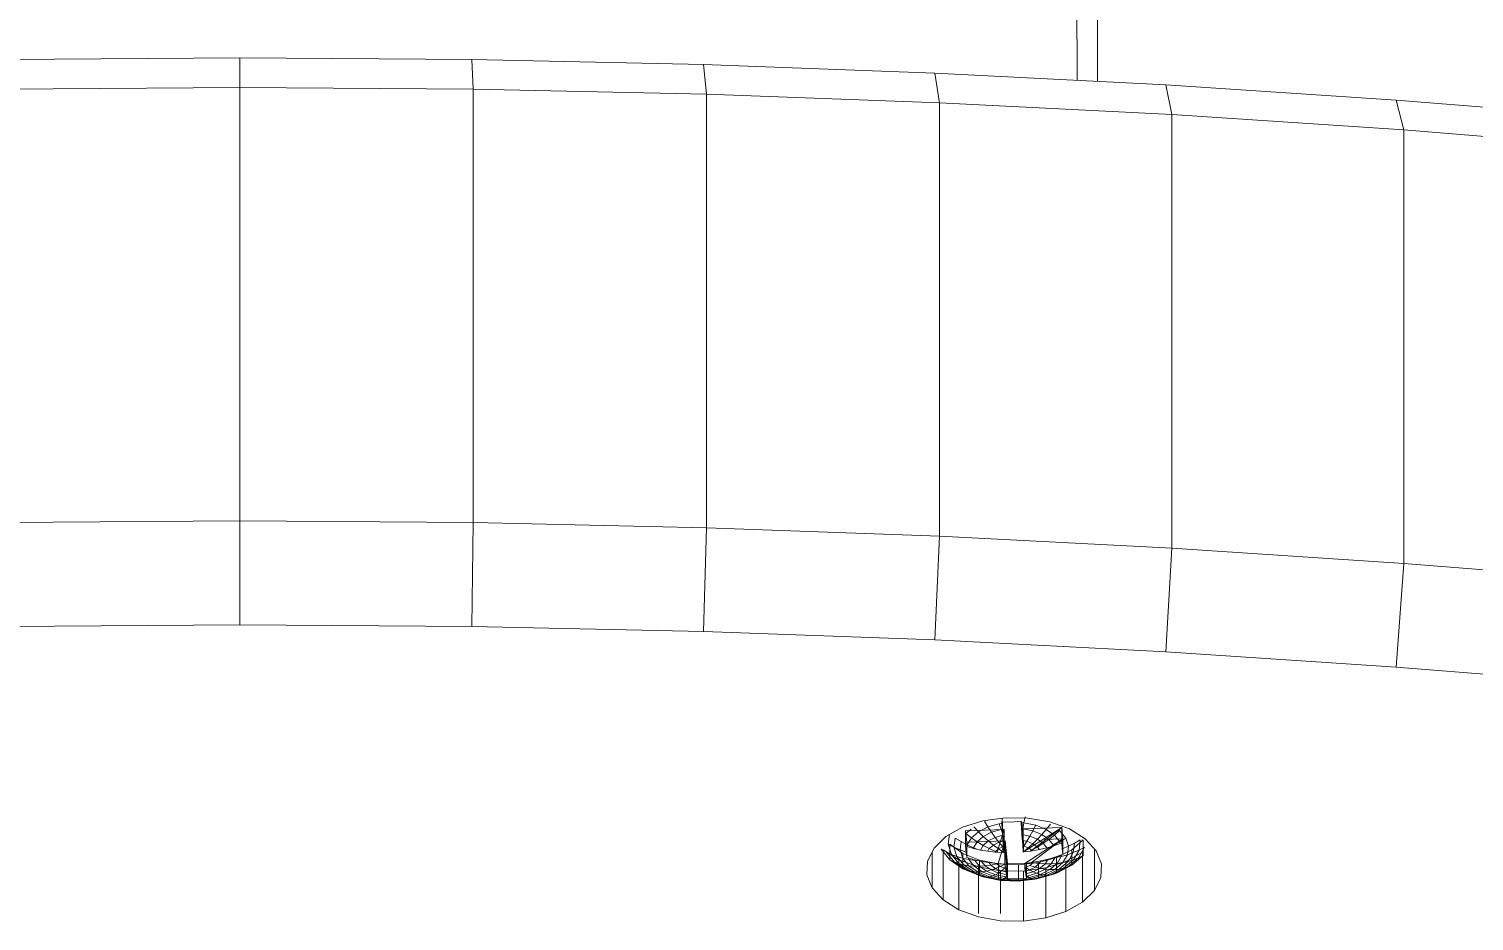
# Model space of a CAD drawing. Header units: inches. Extents: x -827 to 154, y -802 to 207.
# Drawn here: x -510.89 to -508.338, y -206.124 to -204.55 of the extents above; entities that cross this region are included whole.
import ezdxf

# ---------------------------------------------------------------- set-up
doc = ezdxf.new("R2010")
doc.units = ezdxf.units.IN
doc.header["$MEASUREMENT"] = 0
doc.layers.add('Layer0', color=7, linetype='Continuous', lineweight=9)
doc.layers.add('Miter_Saw_Station_skp', color=8, linetype='Continuous', lineweight=9)

# ---------------------------------------------------------------- blocks, each defined once
blk = doc.blocks.new('Miter_Saw_Station_skp_153-V29-Level 1')
at = {"layer": 'Layer0'}
for p, q in [((1.07, 1.5267), (1.0885, 1.5428)), ((1.0885, 1.5428), (1.07, 1.5267)), ((1.0731, 1.5372), (1.1021, 1.552)), ((1.0731, 1.5372), (1.1021, 1.552)), ((1.0968, 1.5445), (1.0799, 1.5298)), ((1.0799, 1.5298), (1.0968, 1.5445)), ((1.0806, 1.5404), (1.1076, 1.5542)), ((1.1076, 1.5542), (1.0806, 1.5404)), ((1.0806, 1.5404), (1.0885, 1.5428)), ((1.0885, 1.5428), (1.0806, 1.5404)), ((1.1135, 1.5555), (1.0885, 1.5428)), ((1.0885, 1.5428), (1.1135, 1.5555)), ((1.0968, 1.5445), (1.0885, 1.5428)), ((1.0885, 1.5428), (1.0968, 1.5445)), ((1.0903, 1.5321), (1.1055, 1.5453)), ((1.1055, 1.5453), (1.0903, 1.5321)), ((1.0968, 1.5445), (1.1196, 1.556)), ((1.1196, 1.556), (1.0968, 1.5445)), ((1.0968, 1.5445), (1.1055, 1.5453)), ((1.1055, 1.5453), (1.0968, 1.5445)), ((1.1145, 1.5454), (1.1011, 1.5337)), ((1.1011, 1.5337), (1.1145, 1.5454)), ((1.1021, 1.552), (1.1366, 1.5619)), ((1.1021, 1.552), (1.1366, 1.5619)), ((1.1076, 1.5542), (1.1021, 1.552)), ((1.1021, 1.552), (1.1076, 1.5542)), ((1.1021, 1.552), (1.1021, 1.5224)), ((1.1021, 1.5224), (1.1021, 1.552)), ((1.1259, 1.5557), (1.1055, 1.5453)), ((1.1055, 1.5453), (1.1259, 1.5557)), ((1.1145, 1.5454), (1.1055, 1.5453)), ((1.1055, 1.5453), (1.1145, 1.5454)), ((1.1076, 1.5542), (1.1398, 1.5634)), ((1.1398, 1.5634), (1.1076, 1.5542)), ((1.1076, 1.5542), (1.1135, 1.5555)), ((1.1135, 1.5555), (1.1076, 1.5542)), ((1.1121, 1.5345), (1.1237, 1.5446)), ((1.1237, 1.5446), (1.1121, 1.5345)), ((1.1431, 1.564), (1.1135, 1.5555)), ((1.1135, 1.5555), (1.1431, 1.564)), ((1.1135, 1.5555), (1.1196, 1.556)), ((1.1196, 1.556), (1.1135, 1.5555)), ((1.1325, 1.5546), (1.1145, 1.5454)), ((1.1145, 1.5454), (1.1325, 1.5546)), ((1.1237, 1.5446), (1.1145, 1.5454)), ((1.1145, 1.5454), (1.1237, 1.5446)), ((1.1466, 1.5638), (1.1196, 1.556)), ((1.1196, 1.556), (1.1466, 1.5638)), ((1.1259, 1.5557), (1.1196, 1.556)), ((1.1196, 1.556), (1.1259, 1.5557)), ((1.1332, 1.5431), (1.1235, 1.5346)), ((1.1235, 1.5346), (1.1332, 1.5431)), ((1.1237, 1.5446), (1.1393, 1.5526)), ((1.1393, 1.5526), (1.1237, 1.5446)), ((1.1332, 1.5431), (1.1237, 1.5446)), ((1.1237, 1.5446), (1.1332, 1.5431)), ((1.1259, 1.5557), (1.1502, 1.5627)), ((1.1502, 1.5627), (1.1259, 1.5557)), ((1.1259, 1.5557), (1.1325, 1.5546)), ((1.1325, 1.5546), (1.1259, 1.5557)), ((1.1325, 1.5546), (1.154, 1.5607)), ((1.154, 1.5607), (1.1325, 1.5546)), ((1.1325, 1.5546), (1.1393, 1.5526)), ((1.1393, 1.5526), (1.1325, 1.5546)), ((1.1463, 1.5497), (1.1332, 1.5431)), ((1.1332, 1.5431), (1.1463, 1.5497)), ((1.1429, 1.5407), (1.1332, 1.5431)), ((1.1332, 1.5431), (1.1429, 1.5407)), ((1.1366, 1.5619), (1.1743, 1.5661)), ((1.1366, 1.5619), (1.1743, 1.5661)), ((1.1366, 1.5619), (1.1398, 1.5634)), ((1.1398, 1.5634), (1.1366, 1.5619)), ((1.1366, 1.5323), (1.1366, 1.5619)), ((1.1366, 1.5619), (1.1366, 1.5323)), ((1.1579, 1.5579), (1.1393, 1.5526)), ((1.1393, 1.5526), (1.1579, 1.5579)), ((1.1463, 1.5497), (1.1393, 1.5526)), ((1.1393, 1.5526), (1.1463, 1.5497)), ((1.1748, 1.5673), (1.1398, 1.5634)), ((1.1398, 1.5634), (1.1748, 1.5673)), ((1.1431, 1.564), (1.1398, 1.5634)), ((1.1398, 1.5634), (1.1431, 1.564)), ((1.1429, 1.5407), (1.1534, 1.5461)), ((1.1534, 1.5461), (1.1429, 1.5407)), ((1.1431, 1.564), (1.1754, 1.5676)), ((1.1754, 1.5676), (1.1431, 1.564)), ((1.1431, 1.564), (1.1466, 1.5638)), ((1.1466, 1.5638), (1.1431, 1.564)), ((1.1463, 1.5497), (1.1607, 1.5538)), ((1.1607, 1.5538), (1.1463, 1.5497)), ((1.1463, 1.5497), (1.1534, 1.5461)), ((1.1534, 1.5461), (1.1463, 1.5497)), ((1.1466, 1.5638), (1.1761, 1.5671)), ((1.1761, 1.5671), (1.1466, 1.5638)), ((1.1466, 1.5638), (1.1502, 1.5627)), ((1.1502, 1.5627), (1.1466, 1.5638)), ((1.1767, 1.5656), (1.1502, 1.5627)), ((1.1502, 1.5627), (1.1767, 1.5656)), ((1.154, 1.5607), (1.1502, 1.5627)), ((1.1502, 1.5627), (1.154, 1.5607)), ((1.1527, 1.5376), (1.1606, 1.5417)), ((1.1606, 1.5417), (1.1527, 1.5376)), ((1.1615, 1.5484), (1.1534, 1.5461)), ((1.1534, 1.5461), (1.1615, 1.5484)), ((1.1534, 1.5461), (1.1606, 1.5417)), ((1.1606, 1.5417), (1.1534, 1.5461)), ((1.154, 1.5607), (1.1592, 1.5613)), ((1.1592, 1.5613), (1.154, 1.5607)), ((1.154, 1.5607), (1.1579, 1.5579)), ((1.1579, 1.5579), (1.154, 1.5607)), ((1.1599, 1.5581), (1.1579, 1.5579)), ((1.1599, 1.5581), (1.1579, 1.5579)), ((1.1604, 1.5555), (1.1579, 1.5579)), ((1.1604, 1.5555), (1.1579, 1.5579)), ((1.1774, 1.5634), (1.1591, 1.5618)), ((1.1591, 1.5618), (1.1774, 1.5634)), ((1.1591, 1.533), (1.1591, 1.5618)), ((1.1591, 1.533), (1.1591, 1.5618)), ((1.1591, 1.5618), (1.1592, 1.5613)), ((1.1592, 1.5613), (1.1591, 1.5618)), ((1.1626, 1.5338), (1.1591, 1.5618)), ((1.1599, 1.5581), (1.1592, 1.5613)), ((1.1592, 1.5613), (1.1599, 1.5581)), ((1.1626, 1.5338), (1.1592, 1.5613)), ((1.1599, 1.5581), (1.1604, 1.5555)), ((1.1599, 1.5581), (1.1604, 1.5555)), ((1.1626, 1.5338), (1.1599, 1.5581)), ((1.1604, 1.5555), (1.1607, 1.5538)), ((1.1607, 1.5538), (1.1604, 1.5555)), ((1.1626, 1.5338), (1.1604, 1.5555)), ((1.1623, 1.5421), (1.1606, 1.5417)), ((1.1623, 1.5421), (1.1606, 1.5417)), ((1.1625, 1.5403), (1.1606, 1.5417)), ((1.1625, 1.5403), (1.1606, 1.5417)), ((1.1607, 1.5538), (1.1615, 1.5484)), ((1.1615, 1.5484), (1.1607, 1.5538)), ((1.1626, 1.5338), (1.1607, 1.5538)), ((1.1615, 1.5484), (1.1623, 1.5421)), ((1.1623, 1.5421), (1.1615, 1.5484)), ((1.1626, 1.5338), (1.1615, 1.5484)), ((1.1623, 1.5421), (1.1625, 1.5403)), ((1.1623, 1.5421), (1.1625, 1.5403)), ((1.1626, 1.5338), (1.1623, 1.5421)), ((1.1748, 1.5673), (1.1743, 1.5661)), ((1.1748, 1.5673), (1.1743, 1.5661)), ((1.2125, 1.5644), (1.1743, 1.5661)), ((1.1743, 1.5661), (1.2125, 1.5644)), ((1.1743, 1.5661), (1.1743, 1.5365)), ((1.1743, 1.5365), (1.1743, 1.5661)), ((1.1754, 1.5676), (1.1748, 1.5673)), ((1.1754, 1.5676), (1.1748, 1.5673)), ((1.1748, 1.5673), (1.2104, 1.5657)), ((1.2104, 1.5657), (1.1748, 1.5673)), ((1.1754, 1.5676), (1.2083, 1.5662)), ((1.1761, 1.5671), (1.1754, 1.5676)), ((1.1761, 1.5671), (1.1754, 1.5676)), ((1.2083, 1.5662), (1.1754, 1.5676)), ((1.1767, 1.5656), (1.1761, 1.5671)), ((1.1761, 1.5671), (1.206, 1.5658)), ((1.1767, 1.5656), (1.1761, 1.5671)), ((1.206, 1.5658), (1.1761, 1.5671)), ((1.1767, 1.5656), (1.1774, 1.5634)), ((1.1767, 1.5656), (1.2036, 1.5645)), ((1.1774, 1.5634), (1.1767, 1.5656)), ((1.1767, 1.5656), (1.2036, 1.5645)), ((1.1957, 1.563), (1.1774, 1.5634)), ((1.1957, 1.563), (1.1774, 1.5634)), ((1.1957, 1.563), (1.1957, 1.5342)), ((1.1957, 1.563), (1.1957, 1.5342)), ((1.1957, 1.563), (1.1959, 1.5625)), ((1.1957, 1.563), (1.1959, 1.5625)), ((1.1957, 1.563), (1.1999, 1.4909)), ((1.1957, 1.563), (1.2004, 1.535)), ((1.1966, 1.5593), (1.1959, 1.5625)), ((1.2012, 1.5623), (1.1959, 1.5625)), ((1.1959, 1.5625), (1.1966, 1.5593)), ((1.1959, 1.5625), (1.2012, 1.5623)), ((1.2004, 1.535), (1.1959, 1.5625)), ((1.1966, 1.5593), (1.1987, 1.5592)), ((1.1966, 1.5593), (1.197, 1.5568)), ((1.1966, 1.5593), (1.1987, 1.5592)), ((1.1966, 1.5593), (1.197, 1.5568)), ((1.2004, 1.535), (1.1966, 1.5593)), ((1.197, 1.5568), (1.1987, 1.5592)), ((1.1987, 1.5592), (1.197, 1.5568)), ((1.197, 1.5568), (1.1973, 1.5551)), ((1.1973, 1.5551), (1.197, 1.5568)), ((1.2004, 1.535), (1.197, 1.5568)), ((1.1973, 1.5551), (1.1981, 1.5496)), ((1.1981, 1.5496), (1.1973, 1.5551)), ((1.2124, 1.552), (1.1973, 1.5551)), ((1.1973, 1.5551), (1.2124, 1.552)), ((1.2004, 1.535), (1.1973, 1.5551)), ((1.1981, 1.5496), (1.1989, 1.5434)), ((1.1981, 1.5496), (1.2066, 1.5479)), ((1.1989, 1.5434), (1.1981, 1.5496)), ((1.2066, 1.5479), (1.1981, 1.5496)), ((1.2004, 1.535), (1.1981, 1.5496)), ((1.2012, 1.5623), (1.1987, 1.5592)), ((1.1987, 1.5592), (1.2012, 1.5623)), ((1.2181, 1.5552), (1.1987, 1.5592)), ((1.1987, 1.5592), (1.2181, 1.5552)), ((1.1989, 1.5434), (1.1991, 1.5416)), ((1.1989, 1.5434), (1.2007, 1.543)), ((1.1989, 1.5434), (1.1991, 1.5416)), ((1.1989, 1.5434), (1.2007, 1.543)), ((1.2004, 1.535), (1.1989, 1.5434)), ((1.1991, 1.5416), (1.2007, 1.543)), ((1.2007, 1.543), (1.1991, 1.5416)), ((1.2004, 1.535), (1.1991, 1.5416)), ((1.1991, 1.5416), (1.2004, 1.535)), ((1.2066, 1.5479), (1.2007, 1.543)), ((1.2007, 1.543), (1.2066, 1.5479)), ((1.2093, 1.5395), (1.2007, 1.543)), ((1.2007, 1.543), (1.2093, 1.5395)), ((1.2012, 1.5623), (1.2036, 1.5645)), ((1.2036, 1.5645), (1.2012, 1.5623)), ((1.2012, 1.5623), (1.2237, 1.5576)), ((1.2237, 1.5576), (1.2012, 1.5623)), ((1.2036, 1.5645), (1.206, 1.5658)), ((1.206, 1.5658), (1.2036, 1.5645)), ((1.2036, 1.5645), (1.2291, 1.5592)), ((1.2291, 1.5592), (1.2036, 1.5645)), ((1.206, 1.5658), (1.2083, 1.5662)), ((1.2083, 1.5662), (1.206, 1.5658)), ((1.2343, 1.5599), (1.206, 1.5658)), ((1.206, 1.5658), (1.2343, 1.5599)), ((1.2124, 1.552), (1.2066, 1.5479)), ((1.2066, 1.5479), (1.2124, 1.552)), ((1.2181, 1.5433), (1.2066, 1.5479)), ((1.2066, 1.5479), (1.2181, 1.5433)), ((1.2104, 1.5657), (1.2083, 1.5662)), ((1.2083, 1.5662), (1.2394, 1.5598)), ((1.2083, 1.5662), (1.2104, 1.5657)), ((1.2394, 1.5598), (1.2083, 1.5662)), ((1.2093, 1.5395), (1.2181, 1.5433)), ((1.2181, 1.5433), (1.2093, 1.5395)), ((1.2125, 1.5644), (1.2104, 1.5657)), ((1.2441, 1.5588), (1.2104, 1.5657)), ((1.2104, 1.5657), (1.2441, 1.5588)), ((1.2104, 1.5657), (1.2125, 1.5644)), ((1.2181, 1.5552), (1.2124, 1.552)), ((1.2124, 1.552), (1.2181, 1.5552)), ((1.2124, 1.552), (1.2267, 1.5462)), ((1.2267, 1.5462), (1.2124, 1.552)), ((1.2487, 1.5569), (1.2125, 1.5644)), ((1.2125, 1.5348), (1.2125, 1.5644)), ((1.2125, 1.5644), (1.2487, 1.5569)), ((1.2125, 1.5644), (1.2125, 1.5348)), ((1.2181, 1.5552), (1.2237, 1.5576)), ((1.2237, 1.5576), (1.2181, 1.5552)), ((1.2181, 1.5552), (1.2352, 1.5483)), ((1.2352, 1.5483), (1.2181, 1.5552)), ((1.2181, 1.5433), (1.2267, 1.5462)), ((1.2267, 1.5462), (1.2181, 1.5433)), ((1.2181, 1.5433), (1.2271, 1.537)), ((1.2271, 1.537), (1.2181, 1.5433)), ((1.2237, 1.5576), (1.2291, 1.5592)), ((1.2291, 1.5592), (1.2237, 1.5576)), ((1.2237, 1.5576), (1.2434, 1.5497)), ((1.2434, 1.5497), (1.2237, 1.5576)), ((1.2267, 1.5462), (1.2352, 1.5483)), ((1.2352, 1.5483), (1.2267, 1.5462)), ((1.2267, 1.5462), (1.238, 1.5385)), ((1.238, 1.5385), (1.2267, 1.5462)), ((1.2343, 1.5599), (1.2291, 1.5592)), ((1.2291, 1.5592), (1.2343, 1.5599)), ((1.2514, 1.5502), (1.2291, 1.5592)), ((1.2291, 1.5592), (1.2514, 1.5502)), ((1.2343, 1.5599), (1.2591, 1.5499)), ((1.2343, 1.5599), (1.2394, 1.5598)), ((1.2394, 1.5598), (1.2343, 1.5599)), ((1.2591, 1.5499), (1.2343, 1.5599)), ((1.2434, 1.5497), (1.2352, 1.5483)), ((1.2352, 1.5483), (1.2434, 1.5497)), ((1.2352, 1.5483), (1.2486, 1.5391)), ((1.2486, 1.5391), (1.2352, 1.5483)), ((1.2394, 1.5598), (1.2666, 1.5488)), ((1.2394, 1.5598), (1.2441, 1.5588)), ((1.2666, 1.5488), (1.2394, 1.5598)), ((1.2441, 1.5588), (1.2394, 1.5598)), ((1.2514, 1.5502), (1.2434, 1.5497)), ((1.2434, 1.5497), (1.2514, 1.5502)), ((1.259, 1.539), (1.2434, 1.5497)), ((1.2434, 1.5497), (1.259, 1.539)), ((1.2736, 1.5469), (1.2441, 1.5588)), ((1.2441, 1.5588), (1.2736, 1.5469)), ((1.2441, 1.5588), (1.2487, 1.5569)), ((1.2487, 1.5569), (1.2441, 1.5588)), ((1.2803, 1.5442), (1.2487, 1.5569)), ((1.2487, 1.5569), (1.2803, 1.5442)), ((1.2487, 1.5569), (1.2487, 1.5273)), ((1.2487, 1.5273), (1.2487, 1.5569)), ((1.2514, 1.5502), (1.269, 1.5381)), ((1.2514, 1.5502), (1.2591, 1.5499)), ((1.269, 1.5381), (1.2514, 1.5502)), ((1.2591, 1.5499), (1.2514, 1.5502)), ((1.2666, 1.5488), (1.2591, 1.5499)), ((1.2787, 1.5365), (1.2591, 1.5499)), ((1.2591, 1.5499), (1.2787, 1.5365)), ((1.2591, 1.5499), (1.2666, 1.5488)), ((1.2736, 1.5469), (1.2666, 1.5488)), ((1.2666, 1.5488), (1.2881, 1.5341)), ((1.2666, 1.5488), (1.2736, 1.5469)), ((1.2881, 1.5341), (1.2666, 1.5488)), ((1.2803, 1.5442), (1.2736, 1.5469)), ((1.2969, 1.5309), (1.2736, 1.5469)), ((1.2736, 1.5469), (1.2969, 1.5309)), ((1.2736, 1.5469), (1.2803, 1.5442)), ((1.3053, 1.527), (1.2803, 1.5442)), ((1.2803, 1.5146), (1.2803, 1.5442)), ((1.3053, 1.527), (1.2803, 1.5442)), ((1.2803, 1.5146), (1.2803, 1.5442)), ((1.0488, 1.503), (1.0605, 1.523)), ((1.0605, 1.523), (1.0488, 1.503)), ((1.0515, 1.5185), (1.0731, 1.5372)), ((1.0731, 1.5372), (1.0515, 1.5185)), ((1.0515, 1.5185), (1.0605, 1.523)), ((1.0605, 1.523), (1.0515, 1.5185)), ((1.0515, 1.4889), (1.0515, 1.5185)), ((1.0515, 1.5185), (1.0515, 1.4889)), ((1.0592, 1.5084), (1.07, 1.5267)), ((1.07, 1.5267), (1.0592, 1.5084)), ((1.0806, 1.5404), (1.0605, 1.523)), ((1.0605, 1.523), (1.0806, 1.5404)), ((1.0605, 1.523), (1.07, 1.5267)), ((1.07, 1.5267), (1.0605, 1.523)), ((1.0799, 1.5298), (1.07, 1.5267)), ((1.07, 1.5267), (1.0799, 1.5298)), ((1.0799, 1.5298), (1.0701, 1.513)), ((1.0701, 1.513), (1.0799, 1.5298)), ((1.0701, 1.513), (1.0814, 1.5171)), ((1.0701, 1.513), (1.0814, 1.5171)), ((1.0806, 1.5404), (1.0731, 1.5372)), ((1.0731, 1.5372), (1.0806, 1.5404)), ((1.0731, 1.5372), (1.0731, 1.5076)), ((1.0731, 1.5372), (1.0731, 1.5076)), ((1.1021, 1.5224), (1.0731, 1.5076)), ((1.0731, 1.5076), (1.1021, 1.5224)), ((1.0814, 1.5171), (1.0794, 1.5011)), ((1.0794, 1.5011), (1.0814, 1.5171)), ((1.0903, 1.5321), (1.0799, 1.5298)), ((1.0799, 1.5298), (1.0903, 1.5321)), ((1.0903, 1.5321), (1.0814, 1.5171)), ((1.0814, 1.5171), (1.0903, 1.5321)), ((1.0814, 1.5171), (1.0932, 1.5204)), ((1.0814, 1.5171), (1.0932, 1.5204)), ((1.1626, 1.5338), (1.09, 1.4872)), ((1.09, 1.4872), (1.1498, 1.5319)), ((1.09, 1.516), (1.0928, 1.5172)), ((1.0928, 1.5172), (1.09, 1.516)), ((1.09, 1.4872), (1.09, 1.516)), ((1.09, 1.516), (1.091, 1.5061)), ((1.091, 1.5061), (1.09, 1.516)), ((1.09, 1.4872), (1.09, 1.516)), ((1.0903, 1.5321), (1.1011, 1.5337)), ((1.1011, 1.5337), (1.0903, 1.5321)), ((1.1052, 1.5218), (1.0928, 1.5172)), ((1.1052, 1.5218), (1.0928, 1.5172)), ((1.0928, 1.5172), (1.0932, 1.5204)), ((1.0932, 1.5204), (1.0928, 1.5172)), ((1.0932, 1.5204), (1.1011, 1.5337)), ((1.1011, 1.5337), (1.0932, 1.5204)), ((1.0932, 1.5204), (1.1053, 1.523)), ((1.0932, 1.5204), (1.1053, 1.523)), ((1.1011, 1.5337), (1.1121, 1.5345)), ((1.1121, 1.5345), (1.1011, 1.5337)), ((1.1366, 1.5323), (1.1021, 1.5224)), ((1.1021, 1.5224), (1.1366, 1.5323)), ((1.1132, 1.5242), (1.1052, 1.5218)), ((1.1132, 1.5242), (1.1052, 1.5218)), ((1.1052, 1.5218), (1.1053, 1.523)), ((1.1053, 1.523), (1.1052, 1.5218)), ((1.1053, 1.523), (1.1121, 1.5345)), ((1.1121, 1.5345), (1.1053, 1.523)), ((1.1053, 1.523), (1.1132, 1.5242)), ((1.1053, 1.523), (1.1132, 1.5242)), ((1.1121, 1.5345), (1.1235, 1.5346)), ((1.1235, 1.5346), (1.1121, 1.5345)), ((1.1182, 1.5257), (1.1132, 1.5242)), ((1.1182, 1.5257), (1.1132, 1.5242)), ((1.1182, 1.5257), (1.1235, 1.5346)), ((1.1182, 1.5257), (1.1235, 1.5346)), ((1.1182, 1.5257), (1.1321, 1.5289)), ((1.1321, 1.5289), (1.1182, 1.5257)), ((1.135, 1.5339), (1.1235, 1.5346)), ((1.1235, 1.5346), (1.135, 1.5339)), ((1.135, 1.5339), (1.1321, 1.5289)), ((1.135, 1.5339), (1.1321, 1.5289)), ((1.1462, 1.5315), (1.1321, 1.5289)), ((1.1462, 1.5315), (1.1321, 1.5289)), ((1.135, 1.5339), (1.1429, 1.5407)), ((1.1429, 1.5407), (1.135, 1.5339)), ((1.135, 1.5339), (1.1468, 1.5325)), ((1.135, 1.5339), (1.1468, 1.5325)), ((1.1743, 1.5365), (1.1366, 1.5323)), ((1.1366, 1.5323), (1.1743, 1.5365)), ((1.1527, 1.5376), (1.1429, 1.5407)), ((1.1429, 1.5407), (1.1527, 1.5376)), ((1.1468, 1.5325), (1.1462, 1.5315)), ((1.1462, 1.5315), (1.1468, 1.5325)), ((1.1498, 1.5319), (1.1462, 1.5315)), ((1.1498, 1.5319), (1.1462, 1.5315)), ((1.1527, 1.5376), (1.1468, 1.5325)), ((1.1468, 1.5325), (1.1527, 1.5376)), ((1.1468, 1.5325), (1.1498, 1.5319)), ((1.1468, 1.5325), (1.1498, 1.5319)), ((1.1626, 1.5338), (1.1498, 1.5319)), ((1.1626, 1.5338), (1.1498, 1.5319)), ((1.1591, 1.533), (1.1957, 1.5342)), ((1.1591, 1.533), (1.1957, 1.5342)), ((1.1625, 1.5403), (1.1626, 1.5338)), ((1.1626, 1.5338), (1.1625, 1.5403)), ((1.1626, 1.5338), (1.1632, 1.534)), ((1.1626, 1.5338), (1.1632, 1.534)), ((1.2125, 1.5348), (1.1743, 1.5365)), ((1.2125, 1.5348), (1.1743, 1.5365)), ((1.1999, 1.4909), (1.1957, 1.5342)), ((1.1999, 1.4909), (1.1957, 1.5342)), ((1.1999, 1.4909), (1.1999, 1.5353)), ((1.2004, 1.535), (1.1999, 1.5353)), ((1.1999, 1.4909), (1.1999, 1.5353)), ((1.2004, 1.535), (1.1999, 1.5353)), ((1.1999, 1.4909), (1.2004, 1.535)), ((1.1999, 1.4909), (1.2004, 1.535)), ((1.1999, 1.4909), (1.2133, 1.5341)), ((1.2004, 1.535), (1.2093, 1.5395)), ((1.2093, 1.5395), (1.2004, 1.535)), ((1.2004, 1.535), (1.2133, 1.5341)), ((1.2133, 1.5341), (1.2004, 1.535)), ((1.2161, 1.5348), (1.2093, 1.5395)), ((1.2093, 1.5395), (1.2161, 1.5348)), ((1.2487, 1.5273), (1.2125, 1.5348)), ((1.2487, 1.5273), (1.2125, 1.5348)), ((1.2161, 1.5348), (1.2133, 1.5341)), ((1.2161, 1.5348), (1.2133, 1.5341)), ((1.2169, 1.5339), (1.2133, 1.5341)), ((1.2169, 1.5339), (1.2133, 1.5341)), ((1.2271, 1.537), (1.2161, 1.5348)), ((1.2161, 1.5348), (1.2271, 1.537)), ((1.2161, 1.5348), (1.2169, 1.5339)), ((1.2161, 1.5348), (1.2169, 1.5339)), ((1.231, 1.5323), (1.2169, 1.5339)), ((1.231, 1.5323), (1.2169, 1.5339)), ((1.238, 1.5385), (1.2271, 1.537)), ((1.2271, 1.537), (1.238, 1.5385)), ((1.2271, 1.537), (1.231, 1.5323)), ((1.231, 1.5323), (1.2271, 1.537)), ((1.2449, 1.5299), (1.231, 1.5323)), ((1.2449, 1.5299), (1.231, 1.5323)), ((1.2486, 1.5391), (1.238, 1.5385)), ((1.238, 1.5385), (1.2486, 1.5391)), ((1.2449, 1.5299), (1.238, 1.5385)), ((1.238, 1.5385), (1.2449, 1.5299)), ((1.2499, 1.5288), (1.2449, 1.5299)), ((1.2499, 1.5288), (1.2449, 1.5299)), ((1.259, 1.539), (1.2486, 1.5391)), ((1.2576, 1.5281), (1.2486, 1.5391)), ((1.2486, 1.5391), (1.2576, 1.5281)), ((1.2486, 1.5391), (1.259, 1.539)), ((1.2803, 1.5146), (1.2487, 1.5273)), ((1.2803, 1.5146), (1.2487, 1.5273)), ((1.258, 1.5269), (1.2499, 1.5288)), ((1.2499, 1.5288), (1.2576, 1.5281)), ((1.2576, 1.5281), (1.2499, 1.5288)), ((1.258, 1.5269), (1.2499, 1.5288)), ((1.258, 1.5269), (1.2576, 1.5281)), ((1.2693, 1.5263), (1.2576, 1.5281)), ((1.2576, 1.5281), (1.258, 1.5269)), ((1.2693, 1.5263), (1.2576, 1.5281)), ((1.2703, 1.5232), (1.258, 1.5269)), ((1.258, 1.5269), (1.2703, 1.5232)), ((1.269, 1.5381), (1.259, 1.539)), ((1.259, 1.539), (1.2693, 1.5263)), ((1.259, 1.539), (1.269, 1.5381)), ((1.2693, 1.5263), (1.259, 1.539)), ((1.2787, 1.5365), (1.269, 1.5381)), ((1.269, 1.5381), (1.2808, 1.5238)), ((1.269, 1.5381), (1.2787, 1.5365)), ((1.2808, 1.5238), (1.269, 1.5381)), ((1.2693, 1.5263), (1.2703, 1.5232)), ((1.2693, 1.5263), (1.2703, 1.5232)), ((1.2693, 1.5263), (1.2808, 1.5238)), ((1.2808, 1.5238), (1.2693, 1.5263)), ((1.2731, 1.5222), (1.2703, 1.5232)), ((1.2731, 1.5222), (1.2703, 1.5232)), ((1.2731, 1.5222), (1.2731, 1.4933)), ((1.2731, 1.5222), (1.2731, 1.4933)), ((1.2731, 1.5222), (1.2742, 1.5123)), ((1.2731, 1.5222), (1.2742, 1.5123)), ((1.2787, 1.5365), (1.2918, 1.5205)), ((1.2787, 1.5365), (1.2881, 1.5341)), ((1.2918, 1.5205), (1.2787, 1.5365)), ((1.2881, 1.5341), (1.2787, 1.5365)), ((1.2803, 1.5146), (1.3053, 1.4974)), ((1.3053, 1.4974), (1.2803, 1.5146)), ((1.2918, 1.5205), (1.2808, 1.5238)), ((1.2858, 1.5081), (1.2808, 1.5238)), ((1.2808, 1.5238), (1.2858, 1.5081)), ((1.2808, 1.5238), (1.2918, 1.5205)), ((1.3024, 1.5165), (1.2881, 1.5341)), ((1.2969, 1.5309), (1.2881, 1.5341)), ((1.2881, 1.5341), (1.3024, 1.5165)), ((1.2881, 1.5341), (1.2969, 1.5309)), ((1.3024, 1.5165), (1.2918, 1.5205)), ((1.2918, 1.5205), (1.2974, 1.5031)), ((1.2918, 1.5205), (1.3024, 1.5165)), ((1.2974, 1.5031), (1.2918, 1.5205)), ((1.3124, 1.5119), (1.2969, 1.5309)), ((1.3053, 1.527), (1.2969, 1.5309)), ((1.2969, 1.5309), (1.3124, 1.5119)), ((1.2969, 1.5309), (1.3053, 1.527)), ((1.3024, 1.5165), (1.3085, 1.4974)), ((1.3024, 1.5165), (1.3124, 1.5119)), ((1.3124, 1.5119), (1.3024, 1.5165)), ((1.3085, 1.4974), (1.3024, 1.5165)), ((1.322, 1.5066), (1.3053, 1.527)), ((1.322, 1.5066), (1.3053, 1.527)), ((1.3053, 1.4974), (1.3053, 1.527)), ((1.3053, 1.527), (1.3053, 1.4974)), ((1.0488, 1.503), (1.0592, 1.5084)), ((1.0488, 1.503), (1.0592, 1.5084)), ((1.0515, 1.4889), (1.0731, 1.5076)), ((1.0515, 1.4889), (1.0731, 1.5076)), ((1.0567, 1.4889), (1.0592, 1.5084)), ((1.0567, 1.4889), (1.0592, 1.5084)), ((1.0567, 1.4889), (1.0678, 1.4953)), ((1.0567, 1.4889), (1.0678, 1.4953)), ((1.0592, 1.5084), (1.0701, 1.513)), ((1.0701, 1.513), (1.0592, 1.5084)), ((1.0701, 1.513), (1.0678, 1.4953)), ((1.0701, 1.513), (1.0678, 1.4953)), ((1.0678, 1.4953), (1.0794, 1.5011)), ((1.0794, 1.5011), (1.0678, 1.4953)), ((1.0794, 1.5011), (1.091, 1.5061)), ((1.091, 1.5061), (1.0794, 1.5011)), ((1.0845, 1.4855), (1.0794, 1.5011)), ((1.0845, 1.4855), (1.0794, 1.5011)), ((1.0845, 1.4855), (1.0959, 1.4925)), ((1.0845, 1.4855), (1.0959, 1.4925)), ((1.1285, 1.4885), (1.09, 1.4872)), ((1.1285, 1.4885), (1.09, 1.4872)), ((1.09, 1.4872), (1.0921, 1.4655)), ((1.09, 1.4872), (1.0921, 1.4655)), ((1.0921, 1.4944), (1.091, 1.5061)), ((1.0921, 1.4944), (1.091, 1.5061)), ((1.1648, 1.5114), (1.0921, 1.4655)), ((1.0921, 1.4655), (1.1519, 1.5103)), ((1.0921, 1.4944), (1.0949, 1.4956)), ((1.0949, 1.4956), (1.0921, 1.4944)), ((1.0921, 1.4944), (1.0921, 1.4655)), ((1.0921, 1.4655), (1.0921, 1.4944)), ((1.1073, 1.5001), (1.0949, 1.4956)), ((1.0949, 1.4956), (1.1073, 1.5001)), ((1.0959, 1.4925), (1.0949, 1.4956)), ((1.0949, 1.4956), (1.0959, 1.4925)), ((1.0959, 1.4925), (1.1077, 1.4989)), ((1.1077, 1.4989), (1.0959, 1.4925)), ((1.1062, 1.4798), (1.0959, 1.4925)), ((1.0959, 1.4925), (1.1062, 1.4798)), ((1.1062, 1.4798), (1.1166, 1.4879)), ((1.1166, 1.4879), (1.1062, 1.4798)), ((1.1153, 1.5026), (1.1073, 1.5001)), ((1.1153, 1.5026), (1.1073, 1.5001)), ((1.1077, 1.4989), (1.1073, 1.5001)), ((1.1077, 1.4989), (1.1073, 1.5001)), ((1.1153, 1.5026), (1.1077, 1.4989)), ((1.1077, 1.4989), (1.1153, 1.5026)), ((1.1166, 1.4879), (1.1077, 1.4989)), ((1.1077, 1.4989), (1.1166, 1.4879)), ((1.1203, 1.504), (1.1153, 1.5026)), ((1.1203, 1.504), (1.1153, 1.5026)), ((1.1166, 1.4879), (1.1272, 1.4955)), ((1.1272, 1.4955), (1.1166, 1.4879)), ((1.1166, 1.4879), (1.1301, 1.4787)), ((1.1301, 1.4787), (1.1166, 1.4879)), ((1.1342, 1.5073), (1.1203, 1.504)), ((1.1203, 1.504), (1.1342, 1.5073)), ((1.1272, 1.4955), (1.1203, 1.504)), ((1.1203, 1.504), (1.1272, 1.4955)), ((1.1272, 1.4955), (1.1381, 1.5025)), ((1.1381, 1.5025), (1.1272, 1.4955)), ((1.1385, 1.4878), (1.1272, 1.4955)), ((1.1272, 1.4955), (1.1385, 1.4878)), ((1.1385, 1.4878), (1.1301, 1.4787)), ((1.1301, 1.4787), (1.1385, 1.4878)), ((1.1342, 1.5073), (1.1483, 1.5098)), ((1.1483, 1.5098), (1.1342, 1.5073)), ((1.1342, 1.5073), (1.1381, 1.5025)), ((1.1381, 1.5025), (1.1342, 1.5073)), ((1.1381, 1.5025), (1.1491, 1.5088)), ((1.1491, 1.5088), (1.1381, 1.5025)), ((1.1381, 1.5025), (1.1471, 1.4963)), ((1.1471, 1.4963), (1.1381, 1.5025)), ((1.1471, 1.4963), (1.1385, 1.4878)), ((1.1385, 1.4878), (1.1471, 1.4963)), ((1.1528, 1.482), (1.1385, 1.4878)), ((1.1385, 1.4878), (1.1528, 1.482)), ((1.1559, 1.5041), (1.1471, 1.4963)), ((1.1471, 1.4963), (1.1559, 1.5041)), ((1.1471, 1.4963), (1.1586, 1.4916)), ((1.1586, 1.4916), (1.1471, 1.4963)), ((1.1519, 1.5103), (1.1483, 1.5098)), ((1.1519, 1.5103), (1.1483, 1.5098)), ((1.1491, 1.5088), (1.1483, 1.5098)), ((1.1491, 1.5088), (1.1483, 1.5098)), ((1.1491, 1.5088), (1.1519, 1.5103)), ((1.1519, 1.5103), (1.1491, 1.5088)), ((1.1559, 1.5041), (1.1491, 1.5088)), ((1.1491, 1.5088), (1.1559, 1.5041)), ((1.1648, 1.5114), (1.1519, 1.5103)), ((1.1648, 1.5114), (1.1519, 1.5103)), ((1.1528, 1.482), (1.1586, 1.4916)), ((1.1586, 1.4916), (1.1528, 1.482)), ((1.1648, 1.5114), (1.1559, 1.5041)), ((1.1559, 1.5041), (1.1648, 1.5114)), ((1.1646, 1.5007), (1.1559, 1.5041)), ((1.1559, 1.5041), (1.1646, 1.5007)), ((1.1646, 1.5007), (1.1586, 1.4916)), ((1.1586, 1.4916), (1.1646, 1.5007)), ((1.1671, 1.4899), (1.1586, 1.4916)), ((1.1586, 1.4916), (1.1671, 1.4899)), ((1.1661, 1.5028), (1.1646, 1.5007)), ((1.1661, 1.5028), (1.1646, 1.5007)), ((1.1663, 1.5003), (1.1646, 1.5007)), ((1.1663, 1.5003), (1.1646, 1.5007)), ((1.1648, 1.5114), (1.1653, 1.5124)), ((1.1648, 1.5114), (1.1653, 1.5124)), ((1.1648, 1.5114), (1.1661, 1.5028)), ((1.1661, 1.5028), (1.1648, 1.5114)), ((1.1653, 1.468), (1.1648, 1.5114)), ((1.1695, 1.4535), (1.1648, 1.5114)), ((1.1648, 1.5114), (1.1693, 1.4563)), ((1.1648, 1.5114), (1.1686, 1.4677)), ((1.1648, 1.5114), (1.1682, 1.4747)), ((1.1648, 1.5114), (1.1679, 1.4789)), ((1.1648, 1.5114), (1.1671, 1.4899)), ((1.1648, 1.5114), (1.1663, 1.5003)), ((1.1648, 1.5114), (1.1653, 1.468)), ((1.1653, 1.468), (1.1653, 1.5124)), ((1.1653, 1.468), (1.1653, 1.5124)), ((1.1661, 1.5028), (1.1663, 1.5003)), ((1.1663, 1.5003), (1.1661, 1.5028)), ((1.1671, 1.4899), (1.1663, 1.5003)), ((1.1663, 1.5003), (1.1671, 1.4899)), ((1.1679, 1.4789), (1.1671, 1.4899)), ((1.1671, 1.4899), (1.1679, 1.4789)), ((1.1999, 1.4909), (1.2731, 1.4933)), ((1.1999, 1.4909), (1.2731, 1.4933)), ((1.202, 1.4692), (1.202, 1.5136)), ((1.2026, 1.5127), (1.202, 1.5136)), ((1.202, 1.4692), (1.202, 1.5136)), ((1.2026, 1.5127), (1.202, 1.5136)), ((1.202, 1.4692), (1.2026, 1.5127)), ((1.202, 1.4692), (1.2026, 1.5127)), ((1.202, 1.4692), (1.2154, 1.5124)), ((1.2026, 1.5127), (1.2027, 1.504)), ((1.2154, 1.5124), (1.2026, 1.5127)), ((1.2027, 1.504), (1.2026, 1.5127)), ((1.2125, 1.506), (1.2026, 1.5127)), ((1.2026, 1.5127), (1.2125, 1.506)), ((1.2026, 1.5127), (1.2154, 1.5124)), ((1.2026, 1.5127), (1.206, 1.4575)), ((1.2026, 1.5127), (1.2053, 1.4474)), ((1.2026, 1.5127), (1.2061, 1.4547)), ((1.2026, 1.5127), (1.2053, 1.469)), ((1.2026, 1.5127), (1.2048, 1.4759)), ((1.2026, 1.5127), (1.2045, 1.4801)), ((1.2026, 1.5127), (1.2037, 1.4911)), ((1.2026, 1.5127), (1.2029, 1.5015)), ((1.2029, 1.5015), (1.2027, 1.504)), ((1.2027, 1.504), (1.2046, 1.502)), ((1.2027, 1.504), (1.2046, 1.502)), ((1.2027, 1.504), (1.2029, 1.5015)), ((1.2046, 1.502), (1.2029, 1.5015)), ((1.2029, 1.5015), (1.2046, 1.502)), ((1.2037, 1.4911), (1.2029, 1.5015)), ((1.2029, 1.5015), (1.2037, 1.4911)), ((1.2037, 1.4911), (1.2118, 1.4934)), ((1.2118, 1.4934), (1.2037, 1.4911)), ((1.2045, 1.4801), (1.2037, 1.4911)), ((1.2037, 1.4911), (1.2045, 1.4801)), ((1.2046, 1.502), (1.2125, 1.506)), ((1.2125, 1.506), (1.2046, 1.502)), ((1.2046, 1.502), (1.2118, 1.4934)), ((1.2118, 1.4934), (1.2046, 1.502)), ((1.2223, 1.4988), (1.2118, 1.4934)), ((1.2118, 1.4934), (1.2223, 1.4988)), ((1.2118, 1.4934), (1.2189, 1.4842)), ((1.2189, 1.4842), (1.2118, 1.4934)), ((1.2125, 1.506), (1.2184, 1.5112)), ((1.2184, 1.5112), (1.2125, 1.506)), ((1.2223, 1.4988), (1.2125, 1.506)), ((1.2125, 1.506), (1.2223, 1.4988)), ((1.219, 1.5122), (1.2154, 1.5124)), ((1.219, 1.5122), (1.2154, 1.5124)), ((1.2184, 1.5112), (1.2154, 1.5124)), ((1.2184, 1.5112), (1.2154, 1.5124)), ((1.219, 1.5122), (1.2184, 1.5112)), ((1.2184, 1.5112), (1.219, 1.5122)), ((1.2302, 1.5056), (1.2184, 1.5112)), ((1.2184, 1.5112), (1.2302, 1.5056)), ((1.2189, 1.4842), (1.232, 1.4909)), ((1.232, 1.4909), (1.2189, 1.4842)), ((1.2331, 1.5106), (1.219, 1.5122)), ((1.2331, 1.5106), (1.219, 1.5122)), ((1.2302, 1.5056), (1.2223, 1.4988)), ((1.2223, 1.4988), (1.2302, 1.5056)), ((1.232, 1.4909), (1.2223, 1.4988)), ((1.2223, 1.4988), (1.232, 1.4909)), ((1.2302, 1.5056), (1.2331, 1.5106)), ((1.2331, 1.5106), (1.2302, 1.5056)), ((1.2417, 1.4994), (1.2302, 1.5056)), ((1.2302, 1.5056), (1.2417, 1.4994)), ((1.232, 1.4909), (1.2417, 1.4994)), ((1.2417, 1.4994), (1.232, 1.4909)), ((1.232, 1.4909), (1.2415, 1.4824)), ((1.2415, 1.4824), (1.232, 1.4909)), ((1.247, 1.5083), (1.2331, 1.5106)), ((1.247, 1.5083), (1.2331, 1.5106)), ((1.2531, 1.4925), (1.2415, 1.4824)), ((1.2415, 1.4824), (1.2531, 1.4925)), ((1.247, 1.5083), (1.2417, 1.4994)), ((1.2417, 1.4994), (1.247, 1.5083)), ((1.2531, 1.4925), (1.2417, 1.4994)), ((1.2417, 1.4994), (1.2531, 1.4925)), ((1.252, 1.5072), (1.247, 1.5083)), ((1.247, 1.5083), (1.252, 1.5072)), ((1.26, 1.5053), (1.252, 1.5072)), ((1.26, 1.5053), (1.252, 1.5072)), ((1.2599, 1.504), (1.252, 1.5072)), ((1.2599, 1.504), (1.252, 1.5072)), ((1.2531, 1.4925), (1.2599, 1.504)), ((1.2599, 1.504), (1.2531, 1.4925)), ((1.2531, 1.4925), (1.2642, 1.4851)), ((1.2642, 1.4851), (1.2531, 1.4925)), ((1.2599, 1.504), (1.26, 1.5053)), ((1.26, 1.5053), (1.2599, 1.504)), ((1.2599, 1.504), (1.272, 1.4984)), ((1.272, 1.4984), (1.2599, 1.504)), ((1.2724, 1.5015), (1.26, 1.5053)), ((1.2724, 1.5015), (1.26, 1.5053)), ((1.272, 1.4984), (1.2642, 1.4851)), ((1.2642, 1.4851), (1.272, 1.4984)), ((1.2724, 1.5015), (1.272, 1.4984)), ((1.272, 1.4984), (1.2724, 1.5015)), ((1.2838, 1.4922), (1.272, 1.4984)), ((1.2838, 1.4922), (1.272, 1.4984)), ((1.2724, 1.5015), (1.2752, 1.5005)), ((1.2752, 1.5005), (1.2724, 1.5015)), ((1.2752, 1.4717), (1.2731, 1.4933)), ((1.2752, 1.4717), (1.2731, 1.4933)), ((1.2752, 1.5005), (1.2742, 1.5123)), ((1.2858, 1.5081), (1.2742, 1.5123)), ((1.2752, 1.5005), (1.2742, 1.5123)), ((1.2858, 1.5081), (1.2742, 1.5123)), ((1.2752, 1.4717), (1.2752, 1.5005)), ((1.2752, 1.4717), (1.2752, 1.5005)), ((1.2838, 1.4922), (1.2858, 1.5081)), ((1.2838, 1.4922), (1.2858, 1.5081)), ((1.2838, 1.4922), (1.2952, 1.4854)), ((1.2952, 1.4854), (1.2838, 1.4922)), ((1.2974, 1.5031), (1.2858, 1.5081)), ((1.2974, 1.5031), (1.2858, 1.5081)), ((1.2974, 1.5031), (1.2952, 1.4854)), ((1.2952, 1.4854), (1.2974, 1.5031)), ((1.3085, 1.4974), (1.2974, 1.5031)), ((1.3085, 1.4974), (1.2974, 1.5031)), ((1.3085, 1.4974), (1.3061, 1.478)), ((1.3061, 1.478), (1.3085, 1.4974)), ((1.322, 1.5066), (1.3124, 1.5119)), ((1.3124, 1.5119), (1.322, 1.5066)), ((1.0845, 1.4855), (1.0962, 1.4711)), ((1.0962, 1.4711), (1.0845, 1.4855)), ((1.1653, 1.468), (1.0921, 1.4655)), ((1.1653, 1.468), (1.0921, 1.4655)), ((1.1062, 1.4798), (1.0962, 1.4711)), ((1.0962, 1.4711), (1.1062, 1.4798)), ((1.1062, 1.4798), (1.1218, 1.4691)), ((1.1218, 1.4691), (1.1062, 1.4798)), ((1.1138, 1.459), (1.1218, 1.4691)), ((1.1218, 1.4691), (1.1138, 1.459)), ((1.1301, 1.4787), (1.1218, 1.4691)), ((1.1218, 1.4691), (1.1301, 1.4787)), ((1.1218, 1.4691), (1.1415, 1.4612)), ((1.1415, 1.4612), (1.1218, 1.4691)), ((1.1301, 1.4787), (1.1471, 1.4718)), ((1.1471, 1.4718), (1.1301, 1.4787)), ((1.1471, 1.4718), (1.1415, 1.4612)), ((1.1415, 1.4612), (1.1471, 1.4718)), ((1.164, 1.4565), (1.1415, 1.4612)), ((1.1415, 1.4612), (1.164, 1.4565)), ((1.1528, 1.482), (1.1471, 1.4718)), ((1.1471, 1.4718), (1.1528, 1.482)), ((1.1665, 1.4678), (1.1471, 1.4718)), ((1.1471, 1.4718), (1.1665, 1.4678)), ((1.1528, 1.482), (1.1679, 1.4789)), ((1.1679, 1.4789), (1.1528, 1.482)), ((1.164, 1.4565), (1.1665, 1.4678)), ((1.1665, 1.4678), (1.164, 1.4565)), ((1.1695, 1.4535), (1.1653, 1.468)), ((1.1682, 1.4747), (1.1665, 1.4678)), ((1.1682, 1.4747), (1.1665, 1.4678)), ((1.1686, 1.4677), (1.1665, 1.4678)), ((1.1686, 1.4677), (1.1665, 1.4678)), ((1.1682, 1.4747), (1.1679, 1.4789)), ((1.1682, 1.4747), (1.1679, 1.4789)), ((1.1686, 1.4677), (1.1682, 1.4747)), ((1.1682, 1.4747), (1.1686, 1.4677)), ((1.1693, 1.4563), (1.1686, 1.4677)), ((1.1686, 1.4677), (1.1693, 1.4563)), ((1.2752, 1.4717), (1.202, 1.4692)), ((1.202, 1.4692), (1.2752, 1.4717)), ((1.2045, 1.4801), (1.2189, 1.4842)), ((1.2189, 1.4842), (1.2045, 1.4801)), ((1.2048, 1.4759), (1.2045, 1.4801)), ((1.2048, 1.4759), (1.2045, 1.4801)), ((1.2053, 1.469), (1.2048, 1.4759)), ((1.2048, 1.4759), (1.2073, 1.4692)), ((1.2048, 1.4759), (1.2073, 1.4692)), ((1.2048, 1.4759), (1.2053, 1.469)), ((1.2053, 1.469), (1.2073, 1.4692)), ((1.2073, 1.4692), (1.2053, 1.469)), ((1.206, 1.4575), (1.2053, 1.469)), ((1.2053, 1.469), (1.206, 1.4575)), ((1.2259, 1.4745), (1.2073, 1.4692)), ((1.2073, 1.4692), (1.2259, 1.4745)), ((1.2073, 1.4692), (1.2112, 1.4581)), ((1.2112, 1.4581), (1.2073, 1.4692)), ((1.2327, 1.4642), (1.2112, 1.4581)), ((1.2112, 1.4581), (1.2327, 1.4642)), ((1.2189, 1.4842), (1.2259, 1.4745)), ((1.2259, 1.4745), (1.2189, 1.4842)), ((1.2415, 1.4824), (1.2259, 1.4745)), ((1.2259, 1.4745), (1.2415, 1.4824)), ((1.2259, 1.4745), (1.2327, 1.4642)), ((1.2327, 1.4642), (1.2259, 1.4745)), ((1.2507, 1.4734), (1.2327, 1.4642)), ((1.2327, 1.4642), (1.2507, 1.4734)), ((1.2393, 1.4535), (1.2327, 1.4642)), ((1.2327, 1.4642), (1.2393, 1.4535)), ((1.2507, 1.4734), (1.2415, 1.4824)), ((1.2415, 1.4824), (1.2507, 1.4734)), ((1.2507, 1.4734), (1.2642, 1.4851)), ((1.2642, 1.4851), (1.2507, 1.4734)), ((1.2507, 1.4734), (1.2597, 1.4639)), ((1.2597, 1.4639), (1.2507, 1.4734)), ((1.2642, 1.4851), (1.2749, 1.4771)), ((1.2749, 1.4771), (1.2642, 1.4851)), ((1.2749, 1.4771), (1.2649, 1.4684)), ((1.2649, 1.4684), (1.2749, 1.4771)), ((1.164, 1.4565), (1.1616, 1.4448)), ((1.164, 1.4565), (1.1616, 1.4448)), ((1.164, 1.4565), (1.1693, 1.4563)), ((1.164, 1.4565), (1.1693, 1.4563)), ((1.1695, 1.4535), (1.1693, 1.4563)), ((1.1695, 1.4535), (1.1693, 1.4563)), ((1.1695, 1.4535), (1.1878, 1.4551)), ((1.1878, 1.4551), (1.1695, 1.4535)), ((1.1878, 1.4551), (1.2061, 1.4547)), ((1.1878, 1.4551), (1.2061, 1.4547)), ((1.2112, 1.4581), (1.206, 1.4575)), ((1.2112, 1.4581), (1.206, 1.4575)), ((1.2061, 1.4547), (1.206, 1.4575)), ((1.2061, 1.4547), (1.206, 1.4575))]:
    blk.add_line(p, q, dxfattribs=at)
blk = doc.blocks.new('Miter_Saw_Station_skp_152-402592-Level 1')
blk.add_blockref('Miter_Saw_Station_skp_153-V29-Level 1', (0, 0))
blk = doc.blocks.new('Miter_Saw_Station_skp_147-402587-Level 1')
at = {"layer": 'Layer0'}
for p, q in [((1.0843, 1.6252), (1.0526, 1.6074)), ((1.0526, 1.6074), (1.0843, 1.6252)), ((1.0843, 1.6252), (1.1227, 1.6375)), ((1.0843, 1.6252), (1.1227, 1.6375)), ((1.0843, 1.5299), (1.0843, 1.6252)), ((1.0843, 1.6252), (1.0843, 1.5299)), ((1.1227, 1.6375), (1.1652, 1.6435)), ((1.1227, 1.6375), (1.1652, 1.6435)), ((1.1227, 1.6375), (1.1227, 1.5422)), ((1.1227, 1.5422), (1.1227, 1.6375)), ((1.1652, 1.6435), (1.2089, 1.6428)), ((1.1652, 1.6435), (1.1652, 1.5482)), ((1.1652, 1.6435), (1.1652, 1.5482)), ((1.1652, 1.6435), (1.2089, 1.6428)), ((1.2089, 1.6428), (1.2507, 1.6355)), ((1.2089, 1.6428), (1.2507, 1.6355)), ((1.2089, 1.6291), (1.2089, 1.5476)), ((1.2089, 1.5476), (1.2089, 1.6291)), ((1.2507, 1.6355), (1.288, 1.6219)), ((1.2507, 1.6355), (1.288, 1.6219)), ((1.2507, 1.6291), (1.2507, 1.5402)), ((1.2507, 1.5402), (1.2507, 1.6291)), ((1.0526, 1.6074), (1.0298, 1.5854)), ((1.0298, 1.5854), (1.0526, 1.6074)), ((1.0526, 1.6074), (1.0526, 1.5121)), ((1.0526, 1.5121), (1.0526, 1.6074)), ((1.288, 1.6219), (1.318, 1.6032)), ((1.318, 1.6032), (1.288, 1.6219)), ((1.288, 1.5267), (1.288, 1.6219)), ((1.288, 1.5267), (1.288, 1.6219)), ((1.318, 1.6032), (1.3388, 1.5805)), ((1.318, 1.6032), (1.318, 1.508)), ((1.3388, 1.5805), (1.318, 1.6032)), ((1.318, 1.508), (1.318, 1.6032)), ((1.0298, 1.5854), (1.0174, 1.5606)), ((1.0174, 1.5606), (1.0298, 1.5854)), ((1.0298, 1.5059), (1.0298, 1.5854)), ((1.0298, 1.5854), (1.0298, 1.5059)), ((1.3388, 1.5805), (1.349, 1.5554)), ((1.3388, 1.5805), (1.3388, 1.5116)), ((1.349, 1.5554), (1.3388, 1.5805)), ((1.3388, 1.5116), (1.3388, 1.5805)), ((1.0174, 1.5606), (1.0162, 1.5348)), ((1.0162, 1.5348), (1.0174, 1.5606)), ((1.1227, 1.5422), (1.0843, 1.5299)), ((1.1227, 1.5422), (1.0843, 1.5299)), ((1.144, 1.5452), (1.1227, 1.5422)), ((1.144, 1.5452), (1.1227, 1.5422)), ((1.144, 1.5452), (1.1652, 1.5482)), ((1.144, 1.5452), (1.1652, 1.5482)), ((1.2089, 1.5476), (1.1652, 1.5482)), ((1.2089, 1.5476), (1.1652, 1.5482)), ((1.2089, 1.5476), (1.2507, 1.5402)), ((1.2507, 1.5402), (1.2089, 1.5476)), ((1.349, 1.5554), (1.3479, 1.5295)), ((1.3479, 1.5295), (1.349, 1.5554)), ((1.0162, 1.5348), (1.0264, 1.5097)), ((1.0264, 1.5097), (1.0162, 1.5348)), ((1.0843, 1.5299), (1.0526, 1.5121)), ((1.0843, 1.5299), (1.0526, 1.5121)), ((1.2507, 1.5402), (1.288, 1.5267)), ((1.288, 1.5267), (1.2507, 1.5402)), ((1.288, 1.5267), (1.318, 1.508)), ((1.288, 1.5267), (1.318, 1.508)), ((1.3479, 1.5295), (1.3354, 1.5048)), ((1.3354, 1.5048), (1.3479, 1.5295)), ((1.0264, 1.5097), (1.0472, 1.4869)), ((1.0472, 1.4869), (1.0264, 1.5097)), ((1.0472, 1.4869), (1.0772, 1.4682)), ((1.0772, 1.4682), (1.0472, 1.4869)), ((1.3354, 1.5048), (1.3126, 1.4828)), ((1.3126, 1.4828), (1.3354, 1.5048)), ((1.0772, 1.4682), (1.1145, 1.4547)), ((1.1145, 1.4547), (1.0772, 1.4682)), ((1.2809, 1.465), (1.2425, 1.4527)), ((1.2809, 1.465), (1.2425, 1.4527)), ((1.3126, 1.4828), (1.2809, 1.465)), ((1.2809, 1.465), (1.3126, 1.4828)), ((1.1145, 1.4547), (1.1564, 1.4473)), ((1.1564, 1.4473), (1.1145, 1.4547)), ((1.1564, 1.4473), (1.2, 1.4467)), ((1.2, 1.4467), (1.1564, 1.4473)), ((1.2, 1.4467), (1.2425, 1.4527)), ((1.2425, 1.4527), (1.2, 1.4467)), ((0.1196, 1.1868), (0.4551, 1.1598)), ((0.1196, 1.1868), (0.4551, 1.1598)), ((0.4404, 0.9626), (0.4551, 1.1598)), ((0.4551, 1.1598), (0.4404, 0.9626)), ((0.4551, 1.1598), (0.894, 1.1308)), ((0.4551, 1.1598), (0.894, 1.1308)), ((0.894, 1.1308), (0.8822, 0.9335)), ((0.8822, 0.9335), (0.894, 1.1308)), ((0.894, 1.1308), (1.3339, 1.1083)), ((0.894, 1.1308), (1.3339, 1.1083)), ((1.3251, 0.9108), (1.3339, 1.1083)), ((1.3339, 1.1083), (1.3251, 0.9108)), ((1.3339, 1.1083), (1.7747, 1.0923)), ((1.3339, 1.1083), (1.7747, 1.0923)), ((1.7688, 0.8946), (1.7747, 1.0923)), ((1.7747, 1.0923), (1.7688, 0.8946)), ((1.7747, 1.0923), (2.2159, 1.0826)), ((1.7747, 1.0923), (2.2159, 1.0826)), ((2.2159, 1.0826), (2.213, 0.8849)), ((2.213, 0.8849), (2.2159, 1.0826)), ((2.2159, 1.0826), (2.6575, 1.0794)), ((2.2159, 1.0826), (2.6575, 1.0794)), ((3.099, 1.0826), (2.6575, 1.0794)), ((2.6575, 1.0794), (3.099, 1.0826)), ((2.6575, 0.8817), (2.6575, 1.0794)), ((2.6575, 1.0794), (2.6575, 0.8817)), ((0.4404, 0.9626), (0, 0.9981)), ((0.4404, 0.9626), (0, 0.9981)), ((0.8822, 0.9335), (0.4404, 0.9626)), ((0.4404, 0.1371), (0.4404, 0.9626)), ((0.4404, 0.9626), (0.4404, 0.1371)), ((0.8822, 0.9335), (0.4404, 0.9626)), ((0.8822, 0.9335), (0.8822, 0.108)), ((1.3251, 0.9108), (0.8822, 0.9335)), ((0.8822, 0.108), (0.8822, 0.9335)), ((1.3251, 0.9108), (0.8822, 0.9335)), ((1.7688, 0.8946), (1.3251, 0.9108)), ((1.3251, 0.0854), (1.3251, 0.9108)), ((1.3251, 0.9108), (1.3251, 0.0854)), ((1.7688, 0.8946), (1.3251, 0.9108)), ((1.7688, 0.8946), (1.7688, 0.0692)), ((2.213, 0.8849), (1.7688, 0.8946)), ((1.7688, 0.0692), (1.7688, 0.8946)), ((2.213, 0.8849), (1.7688, 0.8946)), ((2.6575, 0.8817), (2.213, 0.8849)), ((2.213, 0.0595), (2.213, 0.8849)), ((2.213, 0.8849), (2.213, 0.0595)), ((2.6575, 0.8817), (2.213, 0.8849)), ((3.102, 0.8849), (2.6575, 0.8817)), ((3.102, 0.8849), (2.6575, 0.8817)), ((2.6575, 0.8817), (2.6575, 0.0562)), ((2.6575, 0.0562), (2.6575, 0.8817)), ((0, 0.1727), (0.4404, 0.1371)), ((0, 0.1727), (0.4404, 0.1371)), ((0.4551, 0.0804), (0.4404, 0.1371)), ((0.4404, 0.1371), (0.4551, 0.0804)), ((0.4404, 0.1371), (0.8822, 0.108)), ((0.4404, 0.1371), (0.8822, 0.108)), ((0.1196, 0.1074), (0.4551, 0.0804)), ((0.4551, 0.0804), (0.1196, 0.1074)), ((0.8822, 0.108), (0.894, 0.0515)), ((0.8822, 0.108), (1.3251, 0.0854)), ((0.894, 0.0515), (0.8822, 0.108)), ((0.8822, 0.108), (1.3251, 0.0854)), ((1.3339, 0.029), (1.3251, 0.0854)), ((1.3251, 0.0854), (1.3339, 0.029)), ((1.3251, 0.0854), (1.7688, 0.0692)), ((1.3251, 0.0854), (1.7688, 0.0692)), ((0.4551, 0.0804), (0.894, 0.0515)), ((0.894, 0.0515), (0.4551, 0.0804)), ((1.7688, 0.0692), (1.7747, 0.0129)), ((1.7688, 0.0692), (2.213, 0.0595)), ((1.7747, 0.0129), (1.7688, 0.0692)), ((1.7688, 0.0692), (2.213, 0.0595)), ((2.213, 0.0595), (2.6575, 0.0562)), ((2.2159, 0.0032), (2.213, 0.0595)), ((2.213, 0.0595), (2.2159, 0.0032)), ((2.213, 0.0595), (2.6575, 0.0562)), ((3.102, 0.0595), (2.6575, 0.0562)), ((2.6575, 0.0562), (3.102, 0.0595)), ((2.6575, 0), (2.6575, 0.0562)), ((2.6575, 0), (2.6575, 0.0562)), ((0.894, 0.0515), (1.3339, 0.029)), ((1.3339, 0.029), (0.894, 0.0515)), ((1.3339, 0.029), (1.7747, 0.0129)), ((1.7747, 0.0129), (1.3339, 0.029)), ((1.7747, 0.0129), (2.2159, 0.0032)), ((2.2159, 0.0032), (1.7747, 0.0129)), ((2.2159, 0.0032), (2.6575, 0)), ((2.6575, 0), (2.2159, 0.0032)), ((3.099, 0.0032), (2.6575, 0)), ((2.6575, 0), (3.099, 0.0032))]:
    blk.add_line(p, q, dxfattribs=at)
blk.add_blockref('Miter_Saw_Station_skp_152-402592-Level 1', (0, 0))
blk = doc.blocks.new('Miter_Saw_Station_skp_146-402586-Level 1')
at = {"rotation": 90.00000000000001}
blk.add_blockref('Miter_Saw_Station_skp_147-402587-Level 1', (14.7319, 5.7274), dxfattribs=at)
blk = doc.blocks.new('Miter_Saw_Station_skp_120-402560-Level 1')
at = {"layer": 'Layer0'}
for p, q in [((3.2774, 9.919), (3.2819, 1.6313)), ((3.2819, 1.6313), (3.2774, 9.919))]:
    blk.add_line(p, q, dxfattribs=at)
blk = doc.blocks.new('Miter_Saw_Station_skp_115-402555-Level 1')
at = {"layer": 'Layer0'}
for p, q in [((8.0549, 3.7118), (8.0504, 11.9987)), ((8.0504, 11.9987), (8.0549, 3.7118))]:
    blk.add_line(p, q, dxfattribs=at)
blk = doc.blocks.new('Miter_Saw_Station_skp_112-402552-Level 1')
for name, p in [('Miter_Saw_Station_skp_115-402555-Level 1', (0, 2.5809)), ('Miter_Saw_Station_skp_120-402560-Level 1', (4.7337, 4.6627))]:
    blk.add_blockref(name, p)
blk = doc.blocks.new('Miter_Saw_Station_skp_24-402464-Level 1')
at = {"rotation": 90.00000000000001}
blk.add_blockref('Miter_Saw_Station_skp_112-402552-Level 1', (35.6646, 7.212), dxfattribs=at)
blk.add_blockref('Miter_Saw_Station_skp_146-402586-Level 1', (6.396, 8.472))
blk = doc.blocks.new('Miter_Saw_Station_skp_1-402441-Level 1')
at = {"xscale": 0.9269999999999998, "yscale": 0.9269999999999998, "zscale": 0.9269999999999998, "rotation": 180}
blk.add_blockref('Miter_Saw_Station_skp_24-402464-Level 1', (27.9036, 71.9204), dxfattribs=at)
blk = doc.blocks.new('Miter_Saw_Station_skp-402418-Level 1')
blk.add_blockref('Miter_Saw_Station_skp_1-402441-Level 1', (0, 0))

msp = doc.modelspace()

# ---------------------------------------------------------------- block references
at = {"layer": 'Miter_Saw_Station_skp', "color": 7, "rotation": 269.9999999999997}
msp.add_blockref('Miter_Saw_Station_skp-402418-Level 1', (-566.811294, -196.282674), dxfattribs=at)

doc.saveas('drawing.dxf')
